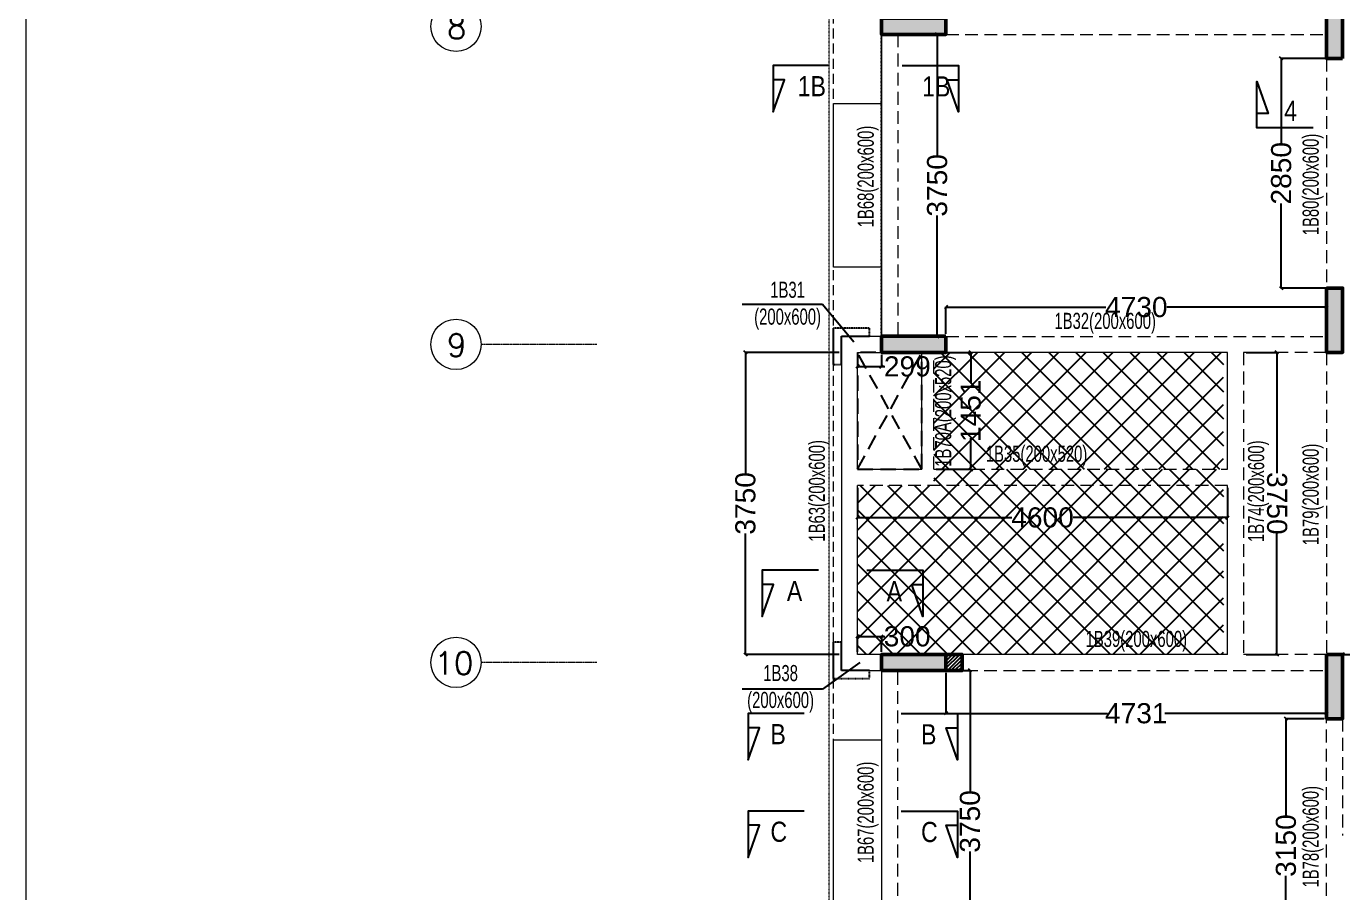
# Model space of a CAD drawing. Header units: millimetres. Extents: x 20 to 37377, y -2 to 80215.
# Drawn here: x 20 to 16380, y 41000 to 51760 of the extents above; entities that cross this region are included whole.
import ezdxf
from ezdxf.enums import TextEntityAlignment as Align

# ---------------------------------------------------------------- set-up
doc = ezdxf.new("R2010")
doc.units = ezdxf.units.MM
for name, pattern in [('ACAD_ISO04W100', [30, 24, -3, 0, -3]), ('CONTINU', [0]), ('DASHED', [0.75, 0.5, -0.25]), ('HIDDEN', [9.525, 6.35, -3.175])]:
    doc.linetypes.add(name, pattern=pattern)
for name, color, linetype, lineweight in [('A-ANNO-DIMS', 8, 'Continuous', 15), ('A-ANNO-GRID-LINE', 8, 'ACAD_ISO04W100', 20), ('A-ANNO-GRID-TEXT', 13, 'Continuous', 15), ('A-BOXING PROJECTION', 8, 'Continuous', 9), ('A-CLMN', 5, 'Continuous', 50), ('A-CONC', 5, 'Continuous', 40), ('A-CONC-PATT', 253, 'Continuous', 0), ('S - BEAM', 7, 'Continuous', 13), ('S - BEAM TXT', 30, 'Continuous', 13), ('STR-Stair', 1, 'Continuous', 13)]:
    doc.layers.add(name, color=color, linetype=linetype, lineweight=lineweight)
for name, color, linetype in [('BAND DETAILS', 2, 'Continuous'), ('PC-Detail-Light', 7, 'Continuous'), ('S-DIM', 8, 'Continuous'), ('SECTION', 4, 'CONTINU'), ('SL-FW-HIDDEN', 1, 'Continuous'), ('TOILET SUNK BY80', 240, 'Continuous')]:
    doc.layers.add(name, color=color, linetype=linetype)
doc.styles.add('ROMANS', font='romans.shx')
doc.styles.add('S - GRID TXT', font='ARIALNB.TTF')
doc.styles.add('SED', font='ARIALN.TTF', dxfattribs={"height": 50})
doc.styles.add('SOBHA', font='arial.ttf')
doc.styles.get("Standard").update_dxf_attribs({"font": 'arial.ttf'})
doc.styles.add('TITLE', font='tahoma.ttf')
doc.dimstyles.new('ISO-25', dxfattribs={"dimtxt": 2.5, "dimasz": 2.5, "dimexe": 1.25, "dimexo": 0.625, "dimtad": 1, "dimtxsty": 'Standard', "dimcen": 2.5, "dimadec": 0, "dimazin": 0, "dimtfac": 1, "dimtmove": 0, "dimatfit": 3, "dimfxl": 1, "dimarcsym": 0})
doc.dimstyles.new('S--20', dxfattribs={"dimscale": 20, "dimtxt": 12.5, "dimasz": 2, "dimexe": 0.25, "dimexo": 1.5, "dimgap": 0.1, "dimtad": 0, "dimdec": 0, "dimrnd": 0.0005, "dimzin": 0, "dimdsep": 46, "dimtxsty": 'SOBHA', "dimblk": 'OBLIQUE', "dimcen": 0.09, "dimclrd": 8, "dimclre": 8, "dimclrt": 4, "dimadec": 0, "dimazin": 0, "dimtfac": 1, "dimtdec": 0, "dimtofl": 0, "dimtmove": 0, "dimatfit": 3, "dimfxl": 0.18, "dimtolj": 1, "dimtzin": 0, "dimlwd": -1, "dimlwe": -1, "dimarcsym": 0})

# ---------------------------------------------------------------- blocks, each defined once
blk = doc.blocks.new('*U92')
at = {"layer": 'SL-FW-HIDDEN', "linetype": 'HIDDEN', "ltscale": 30}
for p, q in [((800, 1450), (0, 0)), ((0, 1450), (800, 0))]:
    blk.add_line(p, q, dxfattribs=at)
blk.add_lwpolyline([(0, 1450), (800, 1450), (800, 0), (0, 0)], close=True, dxfattribs=at)
at = {"layer": 'SL-FW-HIDDEN', "linetype": 'DASHED', "ltscale": 250, "style": 'TITLE'}
blk.add_attdef('DECRIPTION', text='', height=125, dxfattribs=at).set_placement((960, 116), align=Align.MIDDLE_CENTER)
blk = doc.blocks.new('GFR CL')
at = {"layer": 'A-CONC-PATT'}
h = blk.add_hatch(color=256, dxfattribs=at)
h.dxf.hatch_style = 1
h.paths.add_polyline_path([(8040, 19280), (8240, 19280), (8240, 20080), (8040, 20080)])
h = blk.add_hatch(color=256, dxfattribs=at)
h.dxf.hatch_style = 1
h.paths.add_polyline_path([(3310, 19580), (3310, 19780), (2510, 19780), (2510, 19580)])
h = blk.add_hatch(color=256, dxfattribs=at)
h.dxf.hatch_style = 1
h.paths.add_polyline_path([(8240, 16430), (8040, 16430), (8040, 15630), (8240, 15630)])
h = blk.add_hatch(color=256, dxfattribs=at)
h.dxf.hatch_style = 1
h.paths.add_polyline_path([(3310, 15630), (3310, 15830), (2510, 15830), (2510, 15630)])
h = blk.add_hatch(color=256, dxfattribs=at)
h.dxf.hatch_style = 1
h.paths.add_polyline_path([(2510, 11880), (2510, 11680), (3310, 11679), (3310, 11879)])
h = blk.add_hatch(color=256, dxfattribs=at)
h.dxf.hatch_style = 1
h.paths.add_polyline_path([(8240, 11880), (8040, 11880), (8040, 11080), (8240, 11080)])
at = {"layer": 'PC-Detail-Light', "linetype": 'ByBlock'}
h = blk.add_hatch(dxfattribs=at)
h.set_pattern_fill('ANSI31', color=8, scale=10)
h.set_pattern_definition([(45, (20435.562, 2206551.49), (-22.4506403, 22.4506403), [])])
h.paths.add_polyline_path([(3310, 11879), (3510, 11879), (3510, 11679), (3310, 11679)])
at = {"layer": 'A-CLMN', "elevation": 1}
for points in [[(8240, 19280), (8040, 19280), (8040, 20080), (8240, 20080)], [(3310, 19780), (3310, 19580), (2510, 19580), (2510, 19780)]]:
    blk.add_lwpolyline(points, close=True, dxfattribs=at)
at = {"layer": 'A-CLMN'}
for points in [[(8040, 16430), (8240, 16430), (8240, 15630), (8040, 15630)], [(3310, 15830), (3310, 15630), (2510, 15630), (2510, 15830)], [(2510, 11680), (3310, 11679), (3310, 11879), (2510, 11880)], [(3310, 11879), (3510, 11879), (3510, 11679), (3310, 11679)], [(8040, 11880), (8240, 11880), (8240, 11080), (8040, 11080)]]:
    blk.add_lwpolyline(points, close=True, dxfattribs=at)
at = {"layer": 'A-CONC', "ltscale": 50}
for points in [[(8240, 11680), (8240, 11880)], [(8240, 11680), (8240, 11880)], [(8040, 11080), (8240, 11080)], [(8040, 11080), (8240, 11080)]]:
    blk.add_lwpolyline(points, dxfattribs=at)
at = {"layer": 'S - BEAM', "linetype": 'HIDDEN', "ltscale": 25}
for p, q in [((2511, 15829, 0), (2711, 15829, 0)), ((3310, 15630), (3310, 15830)), ((8041, 15829, 1), (8041, 15629, 1))]:
    blk.add_line(p, q, dxfattribs=at)
at = {"layer": 'S - BEAM', "linetype": 'ByBlock', "ltscale": 25}
blk.add_line((3310, 15630), (3310, 15830), dxfattribs=at)
blk = doc.blocks.new('ELEVATION FEATURE - ELEVATION FEATURE-2962623-GROUND FLOOR LEVEL')
at = {"layer": 'A-BOXING PROJECTION', "color": 2, "linetype": 'DASHED', "ltscale": 0.2}
blk.add_line((4979978, 4960326), (4979978, 4991256), dxfattribs=at)
at = {"layer": 'A-BOXING PROJECTION', "color": 2, "linetype": 'DASHED', "ltscale": 250}
for p, q in [((4980028, 4983524), (4980028, 4963826)), ((4980028, 4963826), (4980028, 4960276))]:
    blk.add_line(p, q, dxfattribs=at)
at = {"layer": 'A-BOXING PROJECTION', "linetype": 'DASHED', "lineweight": 25, "ltscale": 0.2}
blk.add_line((4980628, 4968076), (4980628, 4975776), dxfattribs=at)
at = {"layer": 'A-BOXING PROJECTION', "color": 2, "linetype": 'DASHED', "lineweight": 25, "ltscale": 0.2}
for p, q in [((4980478, 4968176), (4980028, 4968176)), ((4980128, 4968076), (4980478, 4968076)), ((4980128, 4967726), (4980128, 4968076)), ((4980478, 4968076), (4980478, 4968176)), ((4980028, 4967726), (4980128, 4967726)), ((4980128, 4964276), (4980028, 4964276)), ((4980128, 4963926), (4980128, 4964276)), ((4980028, 4963826), (4980478, 4963826)), ((4980478, 4963926), (4980128, 4963926)), ((4980478, 4963826), (4980478, 4963926))]:
    blk.add_line(p, q, dxfattribs=at)
at = {"layer": 'A-BOXING PROJECTION', "lineweight": 25}
for p, q in [((4980028, 4968176), (4980028, 4967726)), ((4980128, 4967726), (4980128, 4968076)), ((4980128, 4968076), (4980478, 4968076)), ((4980028, 4964276), (4980028, 4963826)), ((4980128, 4963926), (4980128, 4964276)), ((4980478, 4963926), (4980128, 4963926))]:
    blk.add_line(p, q, dxfattribs=at)
blk = doc.blocks.new('STRG')
at = {"layer": 'A-ANNO-DIMS', "linetype": 'ACAD_ISO04W100'}
for p, q in [((19340.3, -1618609.8, -0.1), (17903.9, -1618609.8, -0.1)), ((19340.3, -1622559.7, -0.1), (17903.9, -1622559.7, -0.1))]:
    blk.add_line(p, q, dxfattribs=at)
at = {"layer": 'A-ANNO-GRID-TEXT'}
for centre in [(17591.7, -1614659.7), (17591.7, -1618609.8, -0.1), (17591.7, -1622559.7, -0.1)]:
    blk.add_circle(centre, 312.3, dxfattribs=at)
at = {"layer": 'A-ANNO-GRID-TEXT', "style": 'ROMANS'}
for s, height, p in [('8', 282.2, (17480.3, -1614810.5, 0.3)), ('9', 282.2, (17480.3, -1618760.5, 0.2)), ('10', 282.18, (17323.5, -1622710.5, 0.2))]:
    blk.add_text(s, height=height, dxfattribs=at).set_placement(p)
blk = doc.blocks.new('_Oblique')
at = {"color": 0, "linetype": 'ByBlock', "lineweight": -2}
blk.add_line((-0.5, -0.5), (0.5, 0.5), dxfattribs=at)
blk = doc.blocks.new('*D465')
at = {"layer": 'Defpoints', "color": 0, "linetype": 'ByBlock', "transparency": 16777216}
for p in [(10850, 51660, 0), (10850, 47910, 0), (11341, 47910)]:
    blk.add_point(p, dxfattribs=at)
at = {"layer": 'S-DIM', "color": 8, "transparency": 16777216}
for p, q in [((10880, 51660), (11346, 51660)), ((11341, 51660), (11341, 50160)), ((11341, 47910), (11341, 49410)), ((10880, 47910), (11346, 47910))]:
    blk.add_line(p, q, dxfattribs=at)
at = {"layer": 'S-DIM', "color": 8, "linetype": 'ByBlock', "transparency": 16777216, "xscale": 40, "yscale": 40, "zscale": 40}
for p, rotation in [((11341, 51660), 90), ((11341, 47910), 270)]:
    blk.add_blockref('_Oblique', p, dxfattribs=dict(at, rotation=rotation))
at = {"layer": 'S-DIM', "color": 4, "linetype": 'ByBlock', "transparency": 16777216, "insert": (11341, 49785), "char_height": 250, "attachment_point": 5, "rotation": 90, "style": 'SOBHA'}
blk.add_mtext('\\A1;3750', dxfattribs=at)
blk = doc.blocks.new('*D466')
at = {"layer": 'Defpoints', "color": 0, "linetype": 'ByBlock', "transparency": 16777216}
for p in [(15617, 51360), (16381, 51360, 0), (16381, 48510, 0)]:
    blk.add_point(p, dxfattribs=at)
at = {"layer": 'S-DIM', "color": 8, "transparency": 16777216}
for p, q in [((16351, 51360), (15612, 51360)), ((15617, 51360), (15617, 50312)), ((15617, 48510), (15617, 49558)), ((16351, 48510), (15612, 48510))]:
    blk.add_line(p, q, dxfattribs=at)
at = {"layer": 'S-DIM', "color": 8, "linetype": 'ByBlock', "transparency": 16777216, "xscale": 40, "yscale": 40, "zscale": 40}
for p, rotation in [((15617, 51360), 90), ((15617, 48510), 270)]:
    blk.add_blockref('_Oblique', p, dxfattribs=dict(at, rotation=rotation))
at = {"layer": 'S-DIM', "color": 4, "linetype": 'ByBlock', "transparency": 16777216, "insert": (15617, 49935), "char_height": 250, "attachment_point": 5, "rotation": 90, "style": 'SOBHA'}
blk.add_mtext('\\A1;2850', dxfattribs=at)
blk = doc.blocks.new('*D346')
at = {"layer": 'Defpoints', "color": 0, "linetype": 'ByBlock', "transparency": 16777216}
for p in [(16181, 48272), (11450, 47910, 0), (16181, 47910, 0)]:
    blk.add_point(p, dxfattribs=at)
at = {"layer": 'S-DIM', "color": 8, "transparency": 16777216}
for p, q in [((11450, 47940), (11450, 48277)), ((11450, 48272), (13436, 48272)), ((16181, 48272), (14195, 48272)), ((16181, 47940), (16181, 48277))]:
    blk.add_line(p, q, dxfattribs=at)
at = {"layer": 'S-DIM', "color": 8, "linetype": 'ByBlock', "transparency": 16777216, "xscale": 40, "yscale": 40, "zscale": 40, "rotation": 180}
blk.add_blockref('_Oblique', (11450, 48272), dxfattribs=at)
at = {"layer": 'S-DIM', "color": 8, "linetype": 'ByBlock', "transparency": 16777216, "xscale": 40, "yscale": 40, "zscale": 40}
blk.add_blockref('_Oblique', (16181, 48272), dxfattribs=at)
at = {"layer": 'S-DIM', "color": 4, "linetype": 'ByBlock', "transparency": 16777216, "insert": (13816, 48272), "char_height": 250, "attachment_point": 5, "style": 'SOBHA'}
blk.add_mtext('\\A1;4730', dxfattribs=at)
blk = doc.blocks.new('*D347')
at = {"layer": 'Defpoints', "color": 0, "linetype": 'ByBlock', "transparency": 16777216}
for p in [(10350, 47710, 0), (10650, 47710, 0), (10650, 47535)]:
    blk.add_point(p, dxfattribs=at)
at = {"layer": 'S-DIM', "color": 8, "transparency": 16777216}
for p, q in [((10350, 47680), (10350, 47530)), ((10650, 47680), (10650, 47530)), ((10350, 47535), (10650, 47535)), ((10650, 47535), (10690, 47535))]:
    blk.add_line(p, q, dxfattribs=at)
at = {"layer": 'S-DIM', "color": 8, "linetype": 'ByBlock', "transparency": 16777216, "xscale": 40, "yscale": 40, "zscale": 40, "rotation": 180}
blk.add_blockref('_Oblique', (10350, 47535), dxfattribs=at)
at = {"layer": 'S-DIM', "color": 8, "linetype": 'ByBlock', "transparency": 16777216, "xscale": 40, "yscale": 40, "zscale": 40}
blk.add_blockref('_Oblique', (10650, 47535), dxfattribs=at)
at = {"layer": 'S-DIM', "color": 4, "linetype": 'ByBlock', "transparency": 16777216, "insert": (10970, 47535), "char_height": 250, "attachment_point": 5, "style": 'SOBHA'}
blk.add_mtext('\\A1;299', dxfattribs=at)
blk = doc.blocks.new('*D348')
at = {"layer": 'Defpoints', "color": 0, "linetype": 'ByBlock', "transparency": 16777216}
for p in [(10151, 47710, 0), (8958, 43960), (10151, 43960, 0)]:
    blk.add_point(p, dxfattribs=at)
at = {"layer": 'S-DIM', "color": 8, "transparency": 16777216}
for p, q in [((10121, 47710), (8953, 47710)), ((8958, 47710), (8958, 46210)), ((8958, 43960), (8958, 45460)), ((10121, 43960), (8953, 43960))]:
    blk.add_line(p, q, dxfattribs=at)
at = {"layer": 'S-DIM', "color": 8, "linetype": 'ByBlock', "transparency": 16777216, "xscale": 40, "yscale": 40, "zscale": 40}
for p, rotation in [((8958, 47710), 90), ((8958, 43960), 270)]:
    blk.add_blockref('_Oblique', p, dxfattribs=dict(at, rotation=rotation))
at = {"layer": 'S-DIM', "color": 4, "linetype": 'ByBlock', "transparency": 16777216, "insert": (8958, 45835), "char_height": 250, "attachment_point": 5, "rotation": 90, "style": 'SOBHA'}
blk.add_mtext('\\A1;3750', dxfattribs=at)
blk = doc.blocks.new('*D349')
at = {"layer": 'Defpoints', "color": 0, "linetype": 'ByBlock', "transparency": 16777216}
for p in [(10651, 44182), (10350, 43960, 0), (10650, 43960, -1)]:
    blk.add_point(p, dxfattribs=at)
at = {"layer": 'S-DIM', "color": 8, "transparency": 16777216}
for p, q in [((10350, 43990), (10351, 44187)), ((10351, 44182), (10651, 44182)), ((10650, 43990), (10651, 44187)), ((10651, 44182), (10691, 44182))]:
    blk.add_line(p, q, dxfattribs=at)
at = {"layer": 'S-DIM', "color": 8, "linetype": 'ByBlock', "transparency": 16777216, "xscale": 40, "yscale": 40, "zscale": 40}
for p, rotation in [((10351, 44182), 179.931563448731), ((10651, 44182), 359.931563448731)]:
    blk.add_blockref('_Oblique', p, dxfattribs=dict(at, rotation=rotation))
at = {"layer": 'S-DIM', "color": 4, "linetype": 'ByBlock', "transparency": 16777216, "insert": (10968, 44182), "char_height": 250, "attachment_point": 5, "rotation": 359.9316, "style": 'SOBHA'}
blk.add_mtext('\\A1;300', dxfattribs=at)
blk = doc.blocks.new('*D350')
at = {"layer": 'Defpoints', "color": 0, "linetype": 'ByBlock', "transparency": 16777216}
for p in [(10350, 46057, -1), (14950, 46057, -1), (14950, 45659)]:
    blk.add_point(p, dxfattribs=at)
at = {"layer": 'S-DIM', "color": 8, "transparency": 16777216}
for p, q in [((10350, 46027), (10350, 45654)), ((14950, 46027), (14950, 45654)), ((10350, 45659), (12270, 45659)), ((14950, 45659), (13030, 45659))]:
    blk.add_line(p, q, dxfattribs=at)
at = {"layer": 'S-DIM', "color": 8, "linetype": 'ByBlock', "transparency": 16777216, "xscale": 40, "yscale": 40, "zscale": 40}
for p, rotation in [((10350, 45659), 179.9994067480499), ((14950, 45659), 359.99940674805)]:
    blk.add_blockref('_Oblique', p, dxfattribs=dict(at, rotation=rotation))
at = {"layer": 'S-DIM', "color": 4, "linetype": 'ByBlock', "transparency": 16777216, "insert": (12650, 45659), "char_height": 250, "attachment_point": 5, "rotation": 359.9994, "style": 'SOBHA'}
blk.add_mtext('\\A1;4600', dxfattribs=at)
blk = doc.blocks.new('*D351')
at = {"layer": 'Defpoints', "color": 0, "linetype": 'ByBlock', "transparency": 16777216}
for p in [(11300, 47711, -1), (11300, 46260, -1), (11758, 46260)]:
    blk.add_point(p, dxfattribs=at)
at = {"layer": 'S-DIM', "color": 8, "transparency": 16777216}
for p, q in [((11330, 47711), (11763, 47711)), ((11758, 47711), (11758, 47325)), ((11758, 46260), (11758, 46646)), ((11330, 46260), (11763, 46260))]:
    blk.add_line(p, q, dxfattribs=at)
at = {"layer": 'S-DIM', "color": 8, "linetype": 'ByBlock', "transparency": 16777216, "xscale": 40, "yscale": 40, "zscale": 40}
for p, rotation in [((11758, 47711), 90), ((11758, 46260), 270)]:
    blk.add_blockref('_Oblique', p, dxfattribs=dict(at, rotation=rotation))
at = {"layer": 'S-DIM', "color": 4, "linetype": 'ByBlock', "transparency": 16777216, "insert": (11758, 46985), "char_height": 250, "attachment_point": 5, "rotation": 90, "style": 'SOBHA'}
blk.add_mtext('\\A1;1451', dxfattribs=at)
blk = doc.blocks.new('*D352')
at = {"layer": 'Defpoints', "color": 0, "linetype": 'ByBlock', "transparency": 16777216}
for p in [(15150, 47710, -1), (15150, 43960, -1), (15564, 43960)]:
    blk.add_point(p, dxfattribs=at)
at = {"layer": 'S-DIM', "color": 8, "transparency": 16777216}
for p, q in [((15180, 47710), (15568, 47710)), ((15563, 47710), (15564, 46210)), ((15564, 43960), (15564, 45460)), ((15180, 43960), (15569, 43960))]:
    blk.add_line(p, q, dxfattribs=at)
at = {"layer": 'S-DIM', "color": 8, "linetype": 'ByBlock', "transparency": 16777216, "xscale": 40, "yscale": 40, "zscale": 40}
for p, rotation in [((15563, 47710), 90.00306963365918), ((15564, 43960), 270.0030696336592)]:
    blk.add_blockref('_Oblique', p, dxfattribs=dict(at, rotation=rotation))
at = {"layer": 'S-DIM', "color": 4, "linetype": 'ByBlock', "transparency": 16777216, "insert": (15564, 45835), "char_height": 250, "attachment_point": 5, "rotation": 270.0031, "style": 'SOBHA'}
blk.add_mtext('\\A1;3750', dxfattribs=at)
blk = doc.blocks.new('*D468')
at = {"layer": 'Defpoints', "color": 0, "linetype": 'ByBlock', "transparency": 16777216}
for p in [(11449, 43760, -1), (16181, 43760, 0), (16181, 43227)]:
    blk.add_point(p, dxfattribs=at)
at = {"layer": 'S-DIM', "color": 8, "transparency": 16777216}
for p, q in [((11449, 43730), (11449, 43222)), ((16181, 43730), (16181, 43222)), ((11449, 43227), (13459, 43227)), ((16181, 43227), (14171, 43227))]:
    blk.add_line(p, q, dxfattribs=at)
at = {"layer": 'S-DIM', "color": 8, "linetype": 'ByBlock', "transparency": 16777216, "xscale": 40, "yscale": 40, "zscale": 40, "rotation": 180}
blk.add_blockref('_Oblique', (11449, 43227), dxfattribs=at)
at = {"layer": 'S-DIM', "color": 8, "linetype": 'ByBlock', "transparency": 16777216, "xscale": 40, "yscale": 40, "zscale": 40}
blk.add_blockref('_Oblique', (16181, 43227), dxfattribs=at)
at = {"layer": 'S-DIM', "color": 4, "linetype": 'ByBlock', "transparency": 16777216, "insert": (13815, 43227), "char_height": 250, "attachment_point": 5, "style": 'SOBHA'}
blk.add_mtext('\\A1;4731', dxfattribs=at)
blk = doc.blocks.new('*D469')
at = {"layer": 'Defpoints', "color": 0, "linetype": 'ByBlock', "transparency": 16777216}
for p in [(10850, 43760, 0), (11749, 43760), (10850, 40010, 0)]:
    blk.add_point(p, dxfattribs=at)
at = {"layer": 'S-DIM', "color": 8, "transparency": 16777216}
for p, q in [((10880, 43760), (11754, 43760)), ((11749, 43760), (11749, 42260)), ((11749, 40010), (11749, 41510)), ((10880, 40010), (11754, 40010))]:
    blk.add_line(p, q, dxfattribs=at)
at = {"layer": 'S-DIM', "color": 8, "linetype": 'ByBlock', "transparency": 16777216, "xscale": 40, "yscale": 40, "zscale": 40}
for p, rotation in [((11749, 43760), 90), ((11749, 40010), 270)]:
    blk.add_blockref('_Oblique', p, dxfattribs=dict(at, rotation=rotation))
at = {"layer": 'S-DIM', "color": 4, "linetype": 'ByBlock', "transparency": 16777216, "insert": (11749, 41885), "char_height": 250, "attachment_point": 5, "rotation": 90, "style": 'SOBHA'}
blk.add_mtext('\\A1;3750', dxfattribs=at)
blk = doc.blocks.new('*D369')
at = {"layer": 'Defpoints', "color": 0, "linetype": 'ByBlock', "transparency": 16777216}
for p in [(16381, 43960), (16381, 43760, 0), (19210, 43760, 0)]:
    blk.add_point(p, dxfattribs=at)
at = {"layer": 'S-DIM', "color": 8, "transparency": 16777216}
for p, q in [((16381, 43790), (16381, 43965)), ((16381, 43960), (17417, 43960)), ((19210, 43960), (18173, 43960)), ((19210, 43790), (19210, 43965))]:
    blk.add_line(p, q, dxfattribs=at)
at = {"layer": 'S-DIM', "color": 8, "linetype": 'ByBlock', "transparency": 16777216, "xscale": 40, "yscale": 40, "zscale": 40, "rotation": 180}
blk.add_blockref('_Oblique', (16381, 43960), dxfattribs=at)
at = {"layer": 'S-DIM', "color": 8, "linetype": 'ByBlock', "transparency": 16777216, "xscale": 40, "yscale": 40, "zscale": 40}
blk.add_blockref('_Oblique', (19210, 43960), dxfattribs=at)
at = {"layer": 'S-DIM', "color": 4, "linetype": 'ByBlock', "transparency": 16777216, "insert": (17795, 43960), "char_height": 250, "attachment_point": 5, "style": 'SOBHA'}
blk.add_mtext('\\A1;2829', dxfattribs=at)
blk = doc.blocks.new('*D377')
at = {"layer": 'Defpoints', "color": 0, "linetype": 'ByBlock', "transparency": 16777216}
for p in [(15676, 43160), (16180, 43160, -1), (16180, 40010, -1)]:
    blk.add_point(p, dxfattribs=at)
at = {"layer": 'S-DIM', "color": 8, "transparency": 16777216}
for p, q in [((16150, 43160), (15671, 43160)), ((15676, 43160), (15676, 41960)), ((15676, 40010), (15676, 41210)), ((16150, 40010), (15671, 40010))]:
    blk.add_line(p, q, dxfattribs=at)
at = {"layer": 'S-DIM', "color": 8, "linetype": 'ByBlock', "transparency": 16777216, "xscale": 40, "yscale": 40, "zscale": 40}
for p, rotation in [((15676, 43160), 90), ((15676, 40010), 270)]:
    blk.add_blockref('_Oblique', p, dxfattribs=dict(at, rotation=rotation))
at = {"layer": 'S-DIM', "color": 4, "linetype": 'ByBlock', "transparency": 16777216, "insert": (15676, 41585), "char_height": 250, "attachment_point": 5, "rotation": 90, "style": 'SOBHA'}
blk.add_mtext('\\A1;3150', dxfattribs=at)
blk = doc.blocks.new('gf roof layout')
at = {"layer": 'TOILET SUNK BY80', "ltscale": 10000}
h = blk.add_hatch(dxfattribs=at)
h.set_pattern_fill('ANSI37', color=256, scale=75, style=0)
h.set_pattern_definition([(45, (57410.05, -710902.74), (-168.379802, 168.379802), []), (135, (57410.05, -710902.74), (-168.379802, -168.379802), [])])
h.paths.add_polyline_path([(-80309, -2559450), (-83758, -2559450), (-83758, -2559450), (-83909, -2559451), (-83909, -2560905), (-80309, -2560903)])
at = {"layer": 'TOILET SUNK BY80'}
h = blk.add_hatch(dxfattribs=at)
h.set_pattern_fill('ANSI37', color=256, scale=75, style=0)
h.set_pattern_definition([(45, (91804.83, -710902.74), (-168.379802, 168.379802), []), (135, (91804.83, -710902.74), (-168.379802, -168.379802), [])])
h.paths.add_polyline_path([(-80309, -2560905), (-83909, -2560904), (-83909, -2561106), (-84858, -2561106), (-84858, -2563200), (-84558, -2563200), (-83758, -2563200), (-80309, -2563202)])
at = {"layer": 'S - BEAM', "linetype": 'ByBlock', "ltscale": 25}
for p, q in [((-84558, -2555504, 0), (-84559, -2559254, -1)), ((-85058, -2559451, 0), (-85058, -2563204, 0)), ((-84859, -2560904, -1), (-84858, -2559454, 0)), ((-80259, -2559454, -1), (-83758, -2559454, 0)), ((-80259, -2560904, -3), (-80259, -2559454, -1)), ((-84858, -2563204, 0), (-84858, -2561106, -1)), ((-80259, -2563204, -1), (-80259, -2561106, -3)), ((-85058, -2563204, 0), (-85058, -2563204, 0)), ((-84558, -2563204, 0), (-84858, -2563204, 0)), ((-80259, -2563204, -1), (-83760, -2563204, -1)), ((-85058, -2563404, 0), (-84558, -2563404, 0)), ((-84558, -2563404, 0), (-84558, -2567154, 0))]:
    blk.add_line(p, q, dxfattribs=at)
at = {"layer": 'S - BEAM', "linetype": 'HIDDEN', "ltscale": 25}
for p, q in [((-84358, -2555504, 0), (-84358, -2559254, 0)), ((-83758, -2555504, 0), (-79028, -2555504, 0)), ((-79028, -2555804, 0), (-79028, -2558654, 0)), ((-83758, -2559254, 0), (-79028, -2559254, 0)), ((-80059, -2559454, -1), (-80059, -2563204, -1)), ((-79028, -2559454, 0), (-80059, -2559454, -1)), ((-79028, -2559454, 0), (-79028, -2563204, 0)), ((-85058, -2563204, 0), (-85058, -2563404, 0)), ((-79028, -2563204, 0), (-80059, -2563204, -1)), ((-84358, -2567154, 0), (-84358, -2563404, 0)), ((-83760, -2563404, -1), (-79028, -2563404, 0)), ((-79029, -2567154, -1), (-79029, -2564004, -1)), ((-78829, -2564004, -1), (-78829, -2565454, -1))]:
    blk.add_line(p, q, dxfattribs=at)
at = {"layer": 'S - BEAM', "color": 7, "linetype": 'ByBlock', "elevation": -1}
blk.add_lwpolyline([(-84558, -2558394), (-85158, -2558394), (-85158, -2556364), (-84558, -2556364)], dxfattribs=at)
at = {"layer": 'S - BEAM', "linetype": 'ByBlock', "ltscale": 25}
for points, elevation in [([(-84858, -2559454), (-84559, -2559454), (-84559, -2559254), (-85058, -2559254), (-85058, -2559454), (-85058, -2559454)], 0), ([(-84059, -2560904), (-84059, -2559454)], -1), ([(-84859, -2560904), (-84059, -2560904)], -1), ([(-84558, -2566294), (-85158, -2566294), (-85158, -2564264), (-84558, -2564264)], -1)]:
    blk.add_lwpolyline(points, dxfattribs=dict(at, elevation=elevation))
at = {"layer": 'S - BEAM', "linetype": 'HIDDEN', "ltscale": 25, "elevation": -1}
for points in [[(-83909, -2560904), (-83909, -2559453)], [(-83909, -2560904), (-80259, -2560904)], [(-80259, -2561106), (-84858, -2561106)]]:
    blk.add_lwpolyline(points, dxfattribs=at)
at = {"layer": 'SECTION', "color": 5, "ltscale": 1000}
for points, elevation in [([(-85209, -2555890), (-85906, -2555890), (-85906, -2556465), (-85767, -2556067), (-85906, -2556067)], -1), ([(-84301, -2555890), (-83604, -2555890), (-83604, -2556465), (-83743, -2556067), (-83604, -2556067)], -1), ([(-79196, -2556663), (-79894, -2556663), (-79894, -2556089), (-79754, -2556487), (-79894, -2556487)], -1), ([(-85344, -2562159), (-86041, -2562159), (-86041, -2562734), (-85902, -2562336), (-86041, -2562336)], -1), ([(-84742, -2562159), (-84045, -2562159), (-84045, -2562734), (-84184, -2562336), (-84045, -2562336)], -1), ([(-85520, -2563938), (-86218, -2563938), (-86218, -2564513), (-86078, -2564115), (-86218, -2564115)], 0), ([(-84314, -2563938), (-83617, -2563938), (-83617, -2564513), (-83756, -2564115), (-83617, -2564115)], 0), ([(-85520, -2565151), (-86218, -2565151), (-86218, -2565726), (-86078, -2565327), (-86218, -2565327)], 0), ([(-84314, -2565151), (-83617, -2565151), (-83617, -2565726), (-83756, -2565327), (-83617, -2565327)], 0)]:
    blk.add_lwpolyline(points, dxfattribs=dict(at, elevation=elevation))
at = {"layer": 'SL-FW-HIDDEN', "color": 3, "linetype": 'DASHED', "lineweight": 5, "ltscale": 30, "xscale": -1, "rotation": 180}
blk.add_blockref('*U92', (-84859, -2559454, -1), dxfattribs=at)
at = {"layer": 'S - BEAM TXT', "char_height": 200, "attachment_point": 8, "rotation": 90, "style": 'S - GRID TXT'}
for s, insert in [('{\\fSwis721 LtCn BT|b0|i0|c0|p34;\\W0.9;1B68(200x600)}', (-84596, -2557269, 0)), ('{\\fSwis721 LtCn BT|b0|i0|c0|p34;\\W0.9;1B80(200x600)}', (-79066, -2557368, 0)), ('{\\fSwis721 LtCn BT|b0|i0|c0|p34;\\W0.9;1B70A(200x520)}', (-83633, -2560182, 1)), ('{\\fSwis721 LtCn BT|b0|i0|c0|p34;\\W0.9;1B63(200x600)}', (-85204, -2561173, -1)), ('{\\fSwis721 LtCn BT|b0|i0|c0|p34;\\W0.9;1B74(200x600)}', (-79744, -2561178, -3)), ('{\\fSwis721 LtCn BT|b0|i0|c0|p34;\\W0.9;1B79(200x600)}', (-79066, -2561218, 1)), ('{\\fSwis721 LtCn BT|b0|i0|c0|p34;\\W0.9;1B67(200x600)}', (-84597, -2565167, 0)), ('{\\fSwis721 LtCn BT|b0|i0|c0|p34;\\W0.9;1B78(200x600)}', (-79066, -2565469, 0))]:
    blk.add_mtext(s, dxfattribs=dict(at, insert=insert))
at = {"layer": 'S - BEAM TXT', "char_height": 200, "attachment_point": 8, "style": 'S - GRID TXT'}
for s, insert in [('{\\fSwis721 LtCn BT|b0|i0|c0|p34;\\W0.9;1B31\\P(200x600)}', (-85727, -2559169, 0)), ('{\\fSwis721 LtCn BT|b0|i0|c0|p34;\\W0.9;1B35(200x520)}', (-82633, -2560872, -1)), ('{\\fSwis721 LtCn BT|b0|i0|c0|p34;\\W0.9;1B39(200x600)}', (-81393, -2563172, 0)), ('{\\fSwis721 LtCn BT|b0|i0|c0|p34;\\W0.9;1B38\\P(200x600)}', (-85814, -2563930, 0))]:
    blk.add_mtext(s, dxfattribs=dict(at, insert=insert))
at = {"layer": 'S - BEAM TXT', "insert": (-81780, -2559222, 0), "char_height": 200, "width": 1375.83, "attachment_point": 8, "style": 'S - GRID TXT'}
blk.add_mtext('{\\fSwis721 LtCn BT|b0|i0|c0|p34;\\W0.9;1B32(200x600)}', dxfattribs=at)
at = {"layer": 'SECTION', "linetype": 'Continuous', "style": 'SED'}
for s, p in [('1B', (-85601, -2556272, -1)), ('1B', (-84055, -2556275, -1)), ('A', (-85736, -2562541, -1)), ('A', (-84496, -2562544, -1)), ('B', (-85940, -2564320, 0)), ('B', (-84068, -2564322, 0)), ('C', (-85940, -2565532, 0)), ('C', (-84068, -2565535, 0))]:
    blk.add_text(s, height=250, dxfattribs=at).set_placement(p)
blk.add_text('4', height=250, rotation=0.0105, dxfattribs=at).set_placement((-79555, -2556578, -1))
at = {"layer": 'BAND DETAILS', "color": 7, "linetype": 'ByBlock'}
for points, override in [([(-84902, -2559327), (-85294, -2558859), (-86292, -2558859)], {"dimasz": 3.5, "dimtad": 0}), ([(-84828, -2563306), (-85294, -2563637), (-86292, -2563637)], {"dimasz": 3.5, "dimgap": 0.625, "dimtad": 0})]:
    blk.add_leader(points, dimstyle='ISO-25', override=override, dxfattribs=at)

msp = doc.modelspace()

# ---------------------------------------------------------------- linework, layer by layer
at = {"layer": 'STR-Stair', "linetype": 'ByBlock', "elevation": -0.7}
msp.add_lwpolyline([(20.4, 78441.8), (37377.2, 78441.8), (37377.2, -2.3), (20.4, -2.3)], close=True, dxfattribs=at)

# ---------------------------------------------------------------- block references
at = {"color": 1}
msp.add_blockref('gf roof layout', (95208.7, 2607163.6), dxfattribs=at)
at = {"layer": 'A-ANNO-GRID-LINE'}
msp.add_blockref('STRG', (-12230.8, 1666419.6, -1.1), dxfattribs=at)
at = {"layer": 'A-BOXING PROJECTION'}
msp.add_blockref('ELEVATION FEATURE - ELEVATION FEATURE-2962623-GROUND FLOOR LEVEL', (-4969977.9, -4920165.7, -0.9), dxfattribs=at)
at = {"layer": 'BAND DETAILS', "linetype": 'ByBlock'}
msp.add_blockref('GFR CL', (8140.1, 32079.9, -0.9), dxfattribs=at)

# ---------------------------------------------------------------- dimensions: what is measured, and where the dimension line sits
at = {"layer": 'S-DIM', "linetype": 'ByBlock'}
for base, p1, p2, picture, middle in [((11340.6, 47909.9), (10850.5, 51659.9, -0.2), (10850.5, 47909.9, -0.2), '*D465', (11340.6, 49784.9)), ((15617, 51359.9), (16380.6, 48509.9, -0.2), (16380.6, 51359.9, -0.2), '*D466', (15617, 49934.9)), ((11757.9, 46259.9), (11300.1, 47710.6, -1), (11300.1, 46259.9, -1), '*D351', (11757.9, 46985.2)), ((11748.8, 43759.9), (10850.5, 40009.9, -0.2), (10850.5, 43759.9, -0.2), '*D469', (11748.8, 41884.9)), ((15676.2, 43159.9), (16180.1, 40009.9, -0.9), (16180.1, 43159.9, -0.9), '*D377', (15676.2, 41584.9))]:
    dim = msp.add_linear_dim(base=base, p1=p1, p2=p2, angle=90, dimstyle='S--20', dxfattribs=at)
    dim.commit()
    dim.dimension.update_dxf_attribs({"geometry": picture, "text_midpoint": middle})
for base, p1, p2, picture, middle in [((16180.6, 48271.8), (11450.5, 47909.9, -0.2), (16180.6, 47909.9, -0.2), '*D346', (13815.6, 48271.8)), ((10649.7, 47535.1), (10350.3, 47709.9, 0.2), (10649.7, 47709.9, -0.2), '*D347', (10970.3, 47535.1)), ((16380.6, 43959.9), (19209.7, 43759.9, -0.2), (16380.6, 43759.9, -0.2), '*D369', (17795.2, 43959.9)), ((16180.6, 43226.7), (11449.2, 43759.9, -0.9), (16180.6, 43759.9, -0.2), '*D468', (13814.9, 43226.7))]:
    dim = msp.add_linear_dim(base=base, p1=p1, p2=p2, dimstyle='S--20', dxfattribs=at)
    dim.commit()
    dim.dimension.update_dxf_attribs({"geometry": picture, "text_midpoint": middle})
for p1, p2, distance, picture, middle in [((10150.6, 47709.9, -0.2), (10150.6, 43959.9, 0), -1192.2, '*D348', (8958.4, 45834.9)), ((15149.7, 47709.9, -0.9), (15149.9, 43959.9, -1.2), 413.8, '*D352', (15563.6, 45834.9)), ((10350.3, 46057.2, -1.5), (14950.1, 46057.2, -1), -398.5, '*D350', (12650.2, 45658.7)), ((10350.3, 43959.9, 0), (10650.3, 43959.5, -0.9), 222.5, '*D349', (10968.2, 44181.7))]:
    dim = msp.add_aligned_dim(p1=p1, p2=p2, distance=distance, dimstyle='S--20', dxfattribs=at)
    dim.commit()
    dim.dimension.update_dxf_attribs({"geometry": picture, "text_midpoint": middle})

doc.saveas('drawing.dxf')
